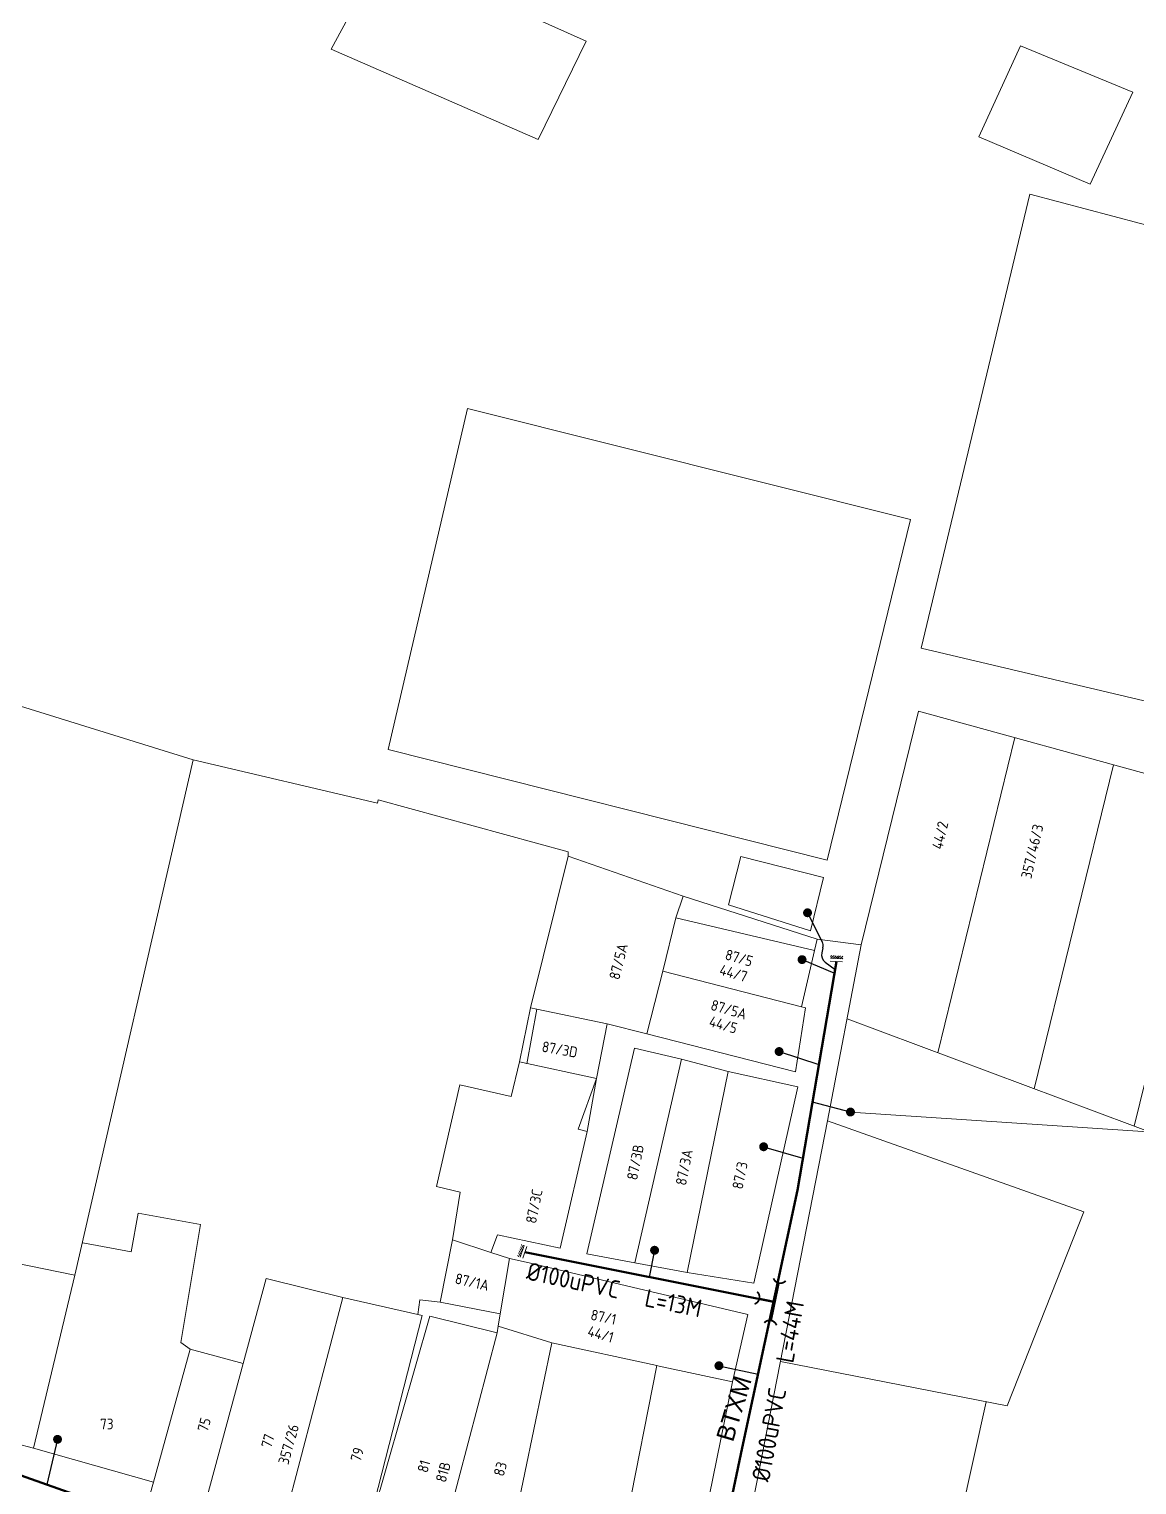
# Model space of a CAD drawing. Header units: inches. Extents: x 595615 to 1194060, y 1190840 to 2385448.
# Drawn here: x 596722 to 596784.3, y 1191671.1 to 1191753 of the extents above; entities that cross this region are included whole.
import ezdxf
from ezdxf.enums import TextEntityAlignment as Align

# ---------------------------------------------------------------- set-up
doc = ezdxf.new("R2010")
doc.units = ezdxf.units.IN
doc.header["$MEASUREMENT"] = 0
for name, color, linetype, lineweight in [('Chitiet', 4, 'Continuous', 9), ('DN 100 uPVC', 4, 'Continuous', 50), ('DN 200 uPVC', 4, 'Continuous', 50), ('DN 25 PE', 40, 'Continuous', 30), ('NAM-CDAI', 220, 'Continuous', 25), ('Nen_HTHANH-TP', 9, 'Continuous', 0), ('Nen_SN-HTHANH-TP_new', 7, 'Continuous', 0), ('Nen_SN_HTHANH_old', 9, 'Continuous', 0), ('Te', 4, 'Continuous', 15), ('TEXT PIPE', 3, 'Continuous', 25), ('Text_GiaoThong', 142, 'Continuous', 0), ('TLK 15', 220, 'Continuous', 20)]:
    doc.layers.add(name, color=color, linetype=linetype, lineweight=lineweight)
doc.styles.add('Giao Thong', font='VAPTIMN_0.TTF', dxfattribs={"height": 1})
doc.styles.add('Sonha_QTB', font='isocp.shx', dxfattribs={"height": 0.6, "bigfont": 'bigfont.shx'})
doc.styles.add('text', font='isocp2.shx')

# ---------------------------------------------------------------- blocks, each defined once
blk = doc.blocks.new('BIT')
at = {"layer": 'Chitiet', "ltscale": 100}
for p, q in [((0.35, 0), (-0.35, 0)), ((-0.303, -0.163), (-0.35, -0.21)), ((0.35, -0.163), (-0.35, -0.163)), ((-0.179, -0.163), (-0.342, -0.325)), ((-0.056, -0.163), (-0.218, -0.325)), ((0.068, -0.163), (-0.094, -0.325)), ((0.192, -0.163), (0.029, -0.325)), ((0.316, -0.163), (0.153, -0.325)), ((0.35, -0.252), (0.277, -0.325))]:
    blk.add_line(p, q, dxfattribs=at)
blk = doc.blocks.new('TE1')
at = {"layer": 'Chitiet', "ltscale": 100, "const_width": 0.1}
for points in [[(-0.35, 1.276, 0.571257), (0.35, 1.276)], [(1.098, 0.35, 0.571257), (1.098, -0.35)], [(0.35, -1.276, 0.571257), (-0.35, -1.276)]]:
    blk.add_lwpolyline(points, format="xyb", dxfattribs=at)
for points in [[(0, -1.076), (0, 1.076)], [(0.898, 0), (0, 0)]]:
    blk.add_lwpolyline(points, dxfattribs=at)
blk = doc.blocks.new('TLK 15')
at = {"layer": 'TLK 15', "linetype": 'Continuous', "const_width": 0.25}
blk.add_lwpolyline([(-0.125, 0, 1), (0.125, 0, 1)], format="xyb", close=True, dxfattribs=at)

msp = doc.modelspace()

# ---------------------------------------------------------------- linework, layer by layer
at = {"layer": 'DN 100 uPVC'}
for points in [[(596759.623, 1191660.888), (596760.17, 1191663.915), (596762.12, 1191673.193), (596765.225, 1191687.694), (596767.41, 1191700.546)], [(596763.878, 1191681.403), (596749.901, 1191684.195)]]:
    msp.add_lwpolyline(points, dxfattribs=at)
at = {"layer": 'DN 200 uPVC'}
msp.add_lwpolyline([(596428.254, 1191795.263), (596436.183, 1191790.574), (596455.902, 1191780.116), (596491.15, 1191766.249), (596536.002, 1191749.348), (596586.011, 1191730.238), (596630.448, 1191709.025), (596669.61, 1191691.214), (596680.302, 1191686.263), (596728.715, 1191669.115), (596769.45, 1191658.271)], dxfattribs=at)
at = {"layer": 'DN 25 PE'}
for p, q in [((596765.786, 1191703.285), (596766.609, 1191701.658)), ((596766.65, 1191701.319), (596766.583, 1191701.028)), ((596765.479, 1191700.651), (596767.299, 1191699.894)), ((596766.769, 1191700.516), (596767.333, 1191700.09)), ((596764.188, 1191695.482), (596766.425, 1191694.75)), ((596768.2, 1191692.079), (596766.064, 1191692.63)), ((596763.319, 1191690.127), (596765.529, 1191689.484)), ((596757.188, 1191684.308), (596756.886, 1191682.799)), ((596760.805, 1191677.814), (596763.008, 1191677.343)), ((596723.629, 1191673.676), (596723.023, 1191671.131))]:
    msp.add_line(p, q, dxfattribs=at)
for centre, start, end in [((596766.163, 1191701.432), 346.96717, 26.83959), ((596767.07, 1191700.915), 166.96717, 232.96109)]:
    msp.add_arc(centre, 0.5, start, end, dxfattribs=at)
at = {"layer": 'Nen_HTHANH-TP', "linetype": 'Continuous'}
for p, q in [((596739.002, 1191751.84), (596742.017, 1191757.372)), ((596742.017, 1191757.372), (596753.351, 1191752.301)), ((596750.646, 1191746.769), (596739.002, 1191751.84)), ((596753.351, 1191752.301), (596750.646, 1191746.769)), ((596777.752, 1191752.031), (596775.416, 1191746.909)), ((596784.064, 1191749.436), (596777.752, 1191752.031)), ((596781.678, 1191744.264), (596784.064, 1191749.436)), ((596775.416, 1191746.909), (596781.678, 1191744.264)), ((596772.179, 1191718.156), (596778.278, 1191743.701)), ((596778.278, 1191743.701), (596803.964, 1191736.832)), ((596742.214, 1191712.462), (596746.668, 1191731.636)), ((596746.668, 1191731.636), (596771.583, 1191725.406)), ((596771.583, 1191725.406), (596766.889, 1191706.242)), ((596795.723, 1191712.605), (596772.179, 1191718.156)), ((596721.552, 1191714.906), (596731.244, 1191711.883)), ((596768.802, 1191701.484), (596772.022, 1191714.626)), ((596772.022, 1191714.626), (596795.727, 1191708.095)), ((596773.108, 1191695.418), (596777.447, 1191713.132)), ((596766.889, 1191706.242), (596742.214, 1191712.462)), ((596724.607, 1191682.898), (596731.244, 1191711.883)), ((596731.244, 1191711.883), (596741.616, 1191709.442)), ((596778.517, 1191693.391), (596782.979, 1191711.607)), ((596784.146, 1191691.28), (596788.737, 1191710.021)), ((596741.616, 1191709.442), (596741.656, 1191709.632)), ((596741.656, 1191709.632), (596752.338, 1191706.72)), ((596752.338, 1191706.72), (596752.338, 1191706.47)), ((596750.215, 1191697.939), (596752.338, 1191706.47)), ((596752.338, 1191706.47), (596758.79, 1191704.216)), ((596761.351, 1191703.728), (596762.028, 1191706.458)), ((596762.028, 1191706.458), (596766.689, 1191705.272)), ((596766.689, 1191705.272), (596765.962, 1191702.271)), ((596758.79, 1191704.216), (596758.391, 1191703.005)), ((596758.79, 1191704.216), (596766.332, 1191701.802)), ((596765.962, 1191702.271), (596761.351, 1191703.728)), ((596758.391, 1191703.005), (596757.654, 1191700.005)), ((596766.183, 1191701.162), (596758.391, 1191703.005)), ((596766.332, 1191701.802), (596766.183, 1191701.162)), ((596768.802, 1191701.484), (596766.332, 1191701.802)), ((596765.455, 1191697.991), (596766.183, 1191701.162)), ((596766.91, 1191691.592), (596768.802, 1191701.484)), ((596757.654, 1191700.005), (596756.756, 1191696.474)), ((596757.654, 1191700.005), (596765.455, 1191697.991)), ((596750.215, 1191697.939), (596749.588, 1191694.908)), ((596750.575, 1191697.869), (596750.008, 1191694.799)), ((596750.575, 1191697.869), (596750.215, 1191697.939)), ((596754.516, 1191697.032), (596750.575, 1191697.869)), ((596765.675, 1191697.941), (596765.118, 1191694.341)), ((596765.455, 1191697.991), (596765.675, 1191697.941)), ((596753.918, 1191693.962), (596754.516, 1191697.032)), ((596756.756, 1191696.474), (596754.516, 1191697.032)), ((596768.008, 1191697.33), (596788.764, 1191689.549)), ((596765.118, 1191694.341), (596756.756, 1191696.474)), ((596753.376, 1191684.101), (596756.067, 1191695.663)), ((596756.067, 1191695.663), (596758.708, 1191695.046)), ((596749.588, 1191694.908), (596749.129, 1191692.948)), ((596749.588, 1191694.908), (596753.918, 1191693.962)), ((596758.708, 1191695.046), (596756.077, 1191683.603)), ((596758.708, 1191695.046), (596761.318, 1191694.358)), ((596759.027, 1191683.056), (596761.318, 1191694.358)), ((596761.318, 1191694.358), (596765.249, 1191693.491)), ((596746.239, 1191693.606), (596744.923, 1191687.884)), ((596746.239, 1191693.606), (596749.129, 1191692.948)), ((596753.918, 1191693.962), (596752.891, 1191691.121)), ((596753.918, 1191693.962), (596753.401, 1191690.991)), ((596765.249, 1191693.491), (596762.768, 1191682.449)), ((596768.2, 1191692.079), (596787.185, 1191690.813)), ((596753.401, 1191690.991), (596751.876, 1191684.42)), ((596752.891, 1191691.121), (596753.401, 1191690.991)), ((596761.164, 1191662.168), (596766.91, 1191691.592)), ((596781.325, 1191686.464), (596766.91, 1191691.592)), ((596744.923, 1191687.884), (596746.264, 1191687.566)), ((596746.264, 1191687.566), (596745.826, 1191684.895)), ((596727.776, 1191684.211), (596728.165, 1191686.391)), ((596731.665, 1191685.764), (596728.165, 1191686.391)), ((596777.013, 1191675.56), (596781.325, 1191686.464)), ((596731.665, 1191685.764), (596730.56, 1191679.123)), ((596724.607, 1191682.898), (596714.436, 1191684.99)), ((596725.046, 1191684.728), (596727.776, 1191684.211)), ((596745.139, 1191681.385), (596745.826, 1191684.895)), ((596747.986, 1191684.177), (596745.826, 1191684.895)), ((596748.356, 1191685.177), (596747.986, 1191684.177)), ((596751.876, 1191684.42), (596748.356, 1191685.177)), ((596747.986, 1191684.177), (596749.037, 1191683.848)), ((596749.037, 1191683.848), (596748.509, 1191680.737)), ((596749.037, 1191683.848), (596750.147, 1191683.609)), ((596750.147, 1191683.609), (596762.429, 1191680.689)), ((596756.077, 1191683.603), (596753.376, 1191684.101)), ((596756.077, 1191683.603), (596759.027, 1191683.056)), ((596722.285, 1191673.186), (596724.607, 1191682.898)), ((596762.768, 1191682.449), (596759.027, 1191683.056)), ((596734.061, 1191677.946), (596735.358, 1191682.727)), ((596739.668, 1191681.65), (596735.358, 1191682.727)), ((596736.01, 1191667.737), (596739.668, 1191681.65)), ((596743.889, 1191680.694), (596739.668, 1191681.65)), ((596743.889, 1191680.694), (596743.989, 1191681.524)), ((596743.989, 1191681.524), (596745.139, 1191681.385)), ((596745.139, 1191681.385), (596748.509, 1191680.737)), ((596740.541, 1191666.611), (596744.129, 1191680.634)), ((596744.559, 1191680.594), (596740.541, 1191666.611)), ((596743.889, 1191680.694), (596744.129, 1191680.634)), ((596744.559, 1191680.594), (596748.34, 1191679.657)), ((596748.509, 1191680.737), (596748.4, 1191680.037)), ((596762.429, 1191680.689), (596761.562, 1191676.908)), ((596745.379, 1191668.445), (596748.34, 1191679.657)), ((596748.4, 1191680.037), (596748.34, 1191679.657)), ((596748.4, 1191680.037), (596751.42, 1191679.11)), ((596729.017, 1191671.272), (596731.081, 1191678.753)), ((596730.56, 1191679.123), (596731.081, 1191678.753)), ((596731.081, 1191678.753), (596734.061, 1191677.946)), ((596748.601, 1191665.627), (596751.42, 1191679.11)), ((596757.312, 1191677.824), (596751.42, 1191679.11)), ((596731.589, 1191668.814), (596734.061, 1191677.946)), ((596777.013, 1191675.56), (596764.271, 1191678.06)), ((596754.623, 1191664.092), (596757.312, 1191677.824)), ((596757.312, 1191677.824), (596757.452, 1191677.795)), ((596757.452, 1191677.795), (596761.562, 1191676.908)), ((596758.783, 1191663.176), (596761.562, 1191676.908)), ((596712.603, 1191675.678), (596722.285, 1191673.186)), ((596773.681, 1191666.078), (596775.833, 1191675.779)), ((596722.285, 1191673.186), (596729.017, 1191671.272)), ((596729.017, 1191671.272), (596728.618, 1191669.801))]:
    msp.add_line(p, q, dxfattribs=at)

# ---------------------------------------------------------------- block references
at = {"layer": 'Chitiet'}
for p, rotation in [((596767.41, 1191700.546), 176.3567808841258), ((596749.901, 1191684.195), 250.9886147246272)]:
    msp.add_blockref('BIT', p, dxfattribs=dict(at, rotation=rotation))
at = {"layer": 'Te', "rotation": 168.3464260456087}
msp.add_blockref('TE1', (596763.958, 1191681.409), dxfattribs=at)
at = {"layer": 'TLK 15', "rotation": 359.9999999934133}
for p in [(596765.786, 1191703.285), (596765.479, 1191700.651), (596764.188, 1191695.482), (596763.319, 1191690.127), (596757.188, 1191684.308), (596760.805, 1191677.814), (596723.629, 1191673.676)]:
    msp.add_blockref('TLK 15', p, dxfattribs=at)
at = {"layer": 'TLK 15'}
for p in [(596765.786, 1191703.285), (596765.479, 1191700.651), (596764.188, 1191695.482), (596768.2, 1191692.079), (596763.319, 1191690.127), (596757.188, 1191684.308), (596760.805, 1191677.814), (596723.629, 1191673.676)]:
    msp.add_blockref('TLK 15', p, dxfattribs=at)

# ---------------------------------------------------------------- texts
at = {"layer": 'NAM-CDAI', "style": 'text'}
for s, rotation, p in [('L=13M', 348.44907, (596756.573, 1191681.168)), ('L=44M', 79.70065, (596764.98, 1191677.917))]:
    msp.add_text(s, height=1, rotation=rotation, dxfattribs=at).set_placement(p)
at = {"layer": 'Nen_SN-HTHANH-TP_new', "style": 'Sonha_QTB'}
for s, rotation, p in [('44/2', 76.96841, (596773.24, 1191707.642)), ('357/46/3', 76.96841, (596778.415, 1191706.736)), ('87/5A', 75.99211, (596755.16, 1191700.545)), ('87/5', 344.04763, (596761.935, 1191700.747)), ('87/5A', 344.04763, (596761.361, 1191697.844)), ('87/3D', 349.96073, (596751.857, 1191695.601)), ('87/3B', 78.72778, (596756.108, 1191689.258)), ('87/3A', 78.72778, (596758.852, 1191688.971)), ('87/3', 78.72778, (596761.987, 1191688.517)), ('87/3C', 78.72778, (596750.417, 1191686.782)), ('87/1A', 347.06806, (596746.933, 1191682.523)), ('87/1', 348.08557, (596754.32, 1191680.551)), ('73', 0.04623, (596726.399, 1191674.541)), ('75', 74.4373, (596731.872, 1191674.504)), ('77', 74.4373, (596735.455, 1191673.587)), ('79', 74.4373, (596740.471, 1191672.824)), ('81', 74.4373, (596744.218, 1191672.159)), ('83', 74.4373, (596748.517, 1191672.009))]:
    msp.add_text(s, height=0.6, rotation=rotation, dxfattribs=at).set_placement(p, align=Align.MIDDLE)
at = {"layer": 'Nen_SN_HTHANH_old', "style": 'Sonha_QTB'}
for s, rotation, p in [('44/7', 344.04763, (596761.626, 1191699.887)), ('44/5', 344.04763, (596761.052, 1191696.984)), ('44/1', 344.04763, (596754.159, 1191679.585)), ('357/26', 74.4373, (596736.616, 1191673.398)), ('81B', 74.4373, (596745.304, 1191671.837))]:
    msp.add_text(s, height=0.6, rotation=rotation, dxfattribs=at).set_placement(p, align=Align.MIDDLE)
at = {"layer": 'TEXT PIPE', "style": 'text'}
for rotation, p in [(348.11395, (596749.931, 1191682.669)), (79.36553, (596763.625, 1191671.244))]:
    msp.add_text('%%c100uPVC', height=1, rotation=rotation, dxfattribs=at).set_placement(p)
at = {"layer": 'Text_GiaoThong', "linetype": 'Continuous', "style": 'Giao Thong'}
msp.add_text('BTXM', height=1, rotation=73.29266, dxfattribs=at).set_placement((596761.647, 1191675.404), align=Align.MIDDLE)

doc.saveas('drawing.dxf')
